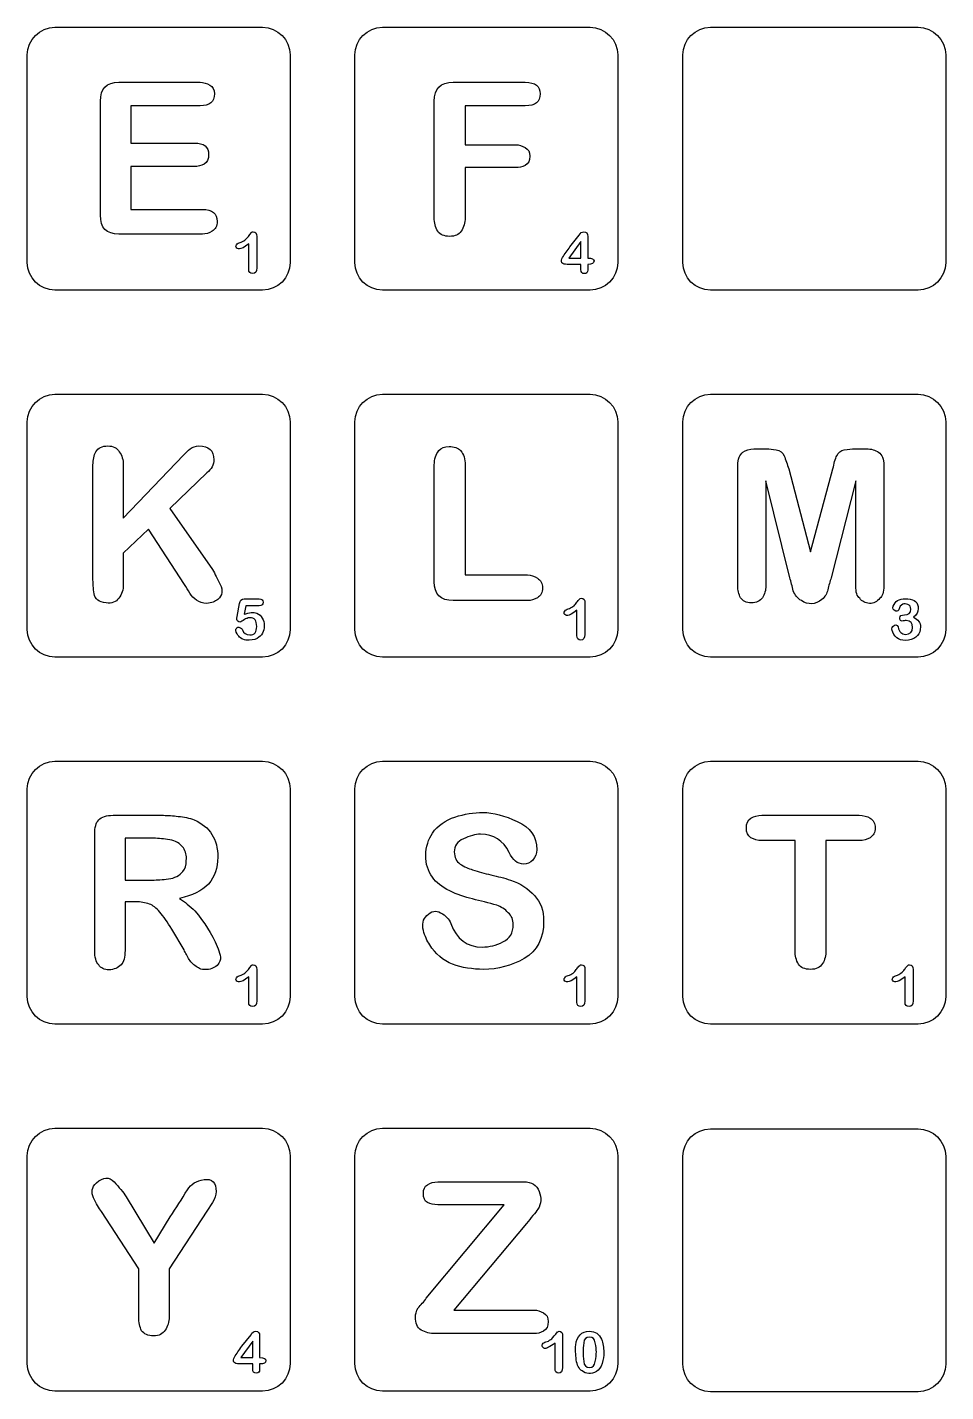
# Model space of a CAD drawing. Extents: x 12.6 to 58.1, y 26.6 to 54.4.
# Drawn here: x 39.41 to 58.14, y 26.61 to 54.44 of the extents above; entities that cross this region are included whole.
import ezdxf

# ---------------------------------------------------------------- set-up
doc = ezdxf.new("R2010")
doc.units = 0
doc.layers.add('Layer_1', color=7, linetype='CONTINUOUS')

msp = doc.modelspace()

# ---------------------------------------------------------------- linework, layer by layer
at = {"layer": 'Layer_1', "color": 7}
for p, q in [((39.97321, 54.443543), (44.206544, 54.443543)), ((39.97321, 54.443543), (39.97321, 54.443543)), ((46.656111, 54.443543), (50.889445, 54.443543)), ((46.656111, 54.443543), (46.656111, 54.443543)), ((53.346762, 54.443421), (57.580095, 54.443421)), ((53.346762, 54.443421), (53.346762, 54.443421)), ((39.408766, 49.645762), (39.408766, 53.879098)), ((44.770988, 53.879098), (44.770988, 49.645762)), ((46.091667, 49.645762), (46.091667, 53.879098)), ((51.453889, 53.879098), (51.453889, 49.645762)), ((52.782318, 49.645643), (52.782318, 53.878977)), ((58.14454, 53.878977), (58.14454, 49.645643)), ((44.206544, 49.081317), (39.97321, 49.081317)), ((50.889445, 49.081317), (46.656111, 49.081317)), ((57.580095, 49.081199), (53.346762, 49.081199)), ((39.97321, 46.956393), (44.206544, 46.956393)), ((39.97321, 46.956393), (39.97321, 46.956393)), ((46.656111, 46.956393), (50.889445, 46.956393)), ((46.656111, 46.956393), (46.656111, 46.956393)), ((53.346762, 46.956393), (57.580095, 46.956393)), ((53.346762, 46.956393), (53.346762, 46.956393)), ((39.408766, 42.158615), (39.408766, 46.391949)), ((44.770988, 46.391949), (44.770988, 42.158615)), ((46.091667, 42.158615), (46.091667, 46.391949)), ((51.453889, 46.391949), (51.453889, 42.158615)), ((52.782318, 42.158615), (52.782318, 46.391949)), ((58.14454, 46.391949), (58.14454, 42.158615)), ((44.206544, 41.594171), (39.97321, 41.594171)), ((50.889445, 41.594171), (46.656111, 41.594171)), ((57.580095, 41.594171), (53.346762, 41.594171)), ((39.97321, 39.469235), (44.206544, 39.469235)), ((39.97321, 39.469235), (39.97321, 39.469235)), ((46.656111, 39.469235), (50.889445, 39.469235)), ((46.656111, 39.469235), (46.656111, 39.469235)), ((53.346762, 39.469235), (57.580095, 39.469235)), ((53.346762, 39.469235), (53.346762, 39.469235)), ((39.408766, 34.671457), (39.408766, 38.904791)), ((44.770988, 38.904791), (44.770988, 34.671457)), ((46.091667, 34.671457), (46.091667, 38.904791)), ((51.453889, 38.904791), (51.453889, 34.671457)), ((52.782318, 34.671457), (52.782318, 38.904791)), ((58.14454, 38.904791), (58.14454, 34.671457)), ((44.206544, 34.107013), (39.97321, 34.107013)), ((50.889445, 34.107013), (46.656111, 34.107013)), ((57.580095, 34.107013), (53.346762, 34.107013)), ((39.97321, 31.982122), (44.206544, 31.982122)), ((39.97321, 31.982122), (39.97321, 31.982122)), ((46.656111, 31.982122), (50.889445, 31.982122)), ((46.656111, 31.982122), (46.656111, 31.982122)), ((53.346762, 31.970926), (57.580095, 31.970926)), ((53.346762, 31.970926), (53.346762, 31.970926)), ((39.408766, 27.184344), (39.408766, 31.417678)), ((44.770988, 31.417678), (44.770988, 27.184344)), ((46.091667, 27.184344), (46.091667, 31.417678)), ((51.453889, 31.417678), (51.453889, 27.184344)), ((52.782318, 27.173146), (52.782318, 31.406482)), ((58.14454, 31.406482), (58.14454, 27.173146)), ((44.206544, 26.6199), (39.97321, 26.6199)), ((50.889445, 26.6199), (46.656111, 26.6199)), ((57.580095, 26.608701), (53.346762, 26.608701))]:
    msp.add_line(p, q, dxfattribs=at)
at = {"layer": 'Layer_1', "color": 3}
for p, q in [((41.274187, 53.32082), (42.933118, 53.32082)), ((48.096667, 53.32082), (49.568676, 53.32082)), ((40.900344, 50.610454), (40.900344, 52.935293)), ((47.71114, 50.563724), (47.71114, 52.935293)), ((42.933118, 52.841833), (41.519523, 52.841833)), ((41.519523, 52.841833), (41.519523, 52.082463)), ((42.933118, 52.841833), (42.933118, 52.841833)), ((49.568676, 52.841833), (48.342, 52.841833)), ((48.342, 52.841833), (48.342, 52.047414)), ((49.568676, 52.841833), (49.568676, 52.841833)), ((41.519523, 52.082463), (42.816292, 52.082463)), ((48.342, 52.047414), (49.37007, 52.047414)), ((42.816292, 51.603475), (41.519523, 51.603475)), ((41.519523, 51.603475), (41.519523, 50.727283)), ((49.37007, 51.58011), (48.342, 51.58011)), ((48.342, 51.58011), (48.342, 50.563724)), ((41.519523, 50.727283), (42.979848, 50.727283)), ((42.979848, 50.224927), (41.274187, 50.224927)), ((43.984562, 50.259976), (43.984562, 50.259976)), ((44.089704, 50.178197), (44.089704, 49.535656)), ((50.479918, 49.967913), (50.666842, 50.201562)), ((50.842079, 50.178197), (50.842079, 49.734258)), ((43.926142, 49.512291), (43.926142, 50.026324)), ((50.701888, 50.073055), (50.456552, 49.734258)), ((50.701888, 49.734258), (50.701888, 50.073055)), ((50.701888, 49.605751), (50.421503, 49.605751)), ((50.456552, 49.734258), (50.701888, 49.734258)), ((50.701888, 49.500607), (50.701888, 49.605751)), ((50.842079, 49.605751), (50.842079, 49.488923)), ((43.926148, 49.512291), (43.926142, 49.512291)), ((50.701888, 49.500607), (50.701888, 49.500607)), ((41.367651, 44.430355), (42.594324, 45.715442)), ((54.229869, 45.843952), (54.486883, 45.843952)), ((56.297689, 45.843952), (56.531341, 45.843952)), ((40.748469, 43.215365), (40.748469, 45.516837)), ((41.367651, 45.516837), (41.367651, 44.430355)), ((41.367651, 45.516837), (41.367651, 45.516837)), ((47.71114, 43.133586), (47.71114, 45.516837)), ((48.342, 45.516837), (48.342, 43.273777)), ((48.342, 45.516837), (48.342, 45.516837)), ((53.902754, 43.051809), (53.902754, 45.505156)), ((54.942506, 45.43506), (55.386444, 43.74108)), ((55.386444, 43.74108), (55.842067, 45.43506)), ((56.881818, 45.505156), (56.881818, 43.051809)), ((43.073312, 45.35328), (42.313942, 44.62896)), ((54.965874, 43.215365), (54.475202, 45.189724)), ((54.475202, 45.189724), (54.475202, 43.051809)), ((56.30937, 45.189724), (55.80702, 43.215365)), ((56.30937, 43.051809), (56.30937, 45.189724)), ((42.313942, 44.62896), (43.190137, 43.378922)), ((41.881685, 44.208384), (41.367651, 43.717715)), ((42.617689, 43.075171), (41.881685, 44.208384)), ((41.367651, 43.717715), (41.367651, 43.086855)), ((48.342, 43.273777), (49.615403, 43.273777)), ((54.965874, 43.215362), (54.965874, 43.215365)), ((54.965874, 43.215362), (54.965874, 43.215362)), ((43.692485, 42.420949), (43.739215, 42.68965)), ((43.832676, 42.783108), (44.136423, 42.783108)), ((43.867728, 42.642917), (43.832681, 42.467677)), ((44.136429, 42.642917), (43.867728, 42.642917)), ((44.136423, 42.642917), (44.136423, 42.642917)), ((44.136423, 42.642917), (44.136429, 42.642917)), ((49.615403, 42.748059), (48.096667, 42.748059)), ((50.783668, 42.701331), (50.783668, 42.058788)), ((43.891093, 42.3859), (43.879409, 42.3859)), ((50.620109, 42.03542), (50.620109, 42.549456)), ((57.302392, 42.45599), (57.302392, 42.455996)), ((50.620112, 42.035422), (50.620109, 42.03542)), ((41.157364, 38.367084), (42.185432, 38.367084)), ((54.393425, 38.367084), (56.379466, 38.367084)), ((40.783518, 35.609987), (40.783518, 37.981557)), ((41.986829, 37.899777), (41.4027, 37.899777)), ((41.4027, 37.899777), (41.4027, 37.04695)), ((41.986829, 37.89978), (41.986829, 37.899777)), ((55.071016, 37.853047), (54.393425, 37.853047)), ((55.071016, 35.609987), (55.071016, 37.853047)), ((55.701875, 37.853047), (55.701875, 35.609987)), ((56.379466, 37.853047), (55.701875, 37.853047)), ((56.379466, 37.853047), (56.379466, 37.853047)), ((41.4027, 37.04695), (41.963464, 37.04695)), ((41.624662, 36.603009), (41.402694, 36.603009)), ((41.402694, 36.603009), (41.4027, 36.603009)), ((41.4027, 36.603009), (41.4027, 35.609987)), ((41.624662, 36.603009), (41.624662, 36.603009)), ((49.942519, 36.205801), (49.942519, 36.205801)), ((42.606002, 35.621668), (42.360669, 36.042242)), ((43.926142, 34.558551), (43.926142, 35.072585)), ((43.984562, 35.30624), (43.984562, 35.30624)), ((44.089704, 35.224463), (44.089704, 34.581919)), ((50.620109, 34.558551), (50.620109, 35.072585)), ((50.678526, 35.30624), (50.678526, 35.30624)), ((50.783668, 35.224463), (50.783668, 34.581919)), ((57.314076, 34.558551), (57.314076, 35.072585)), ((57.37249, 35.30624), (57.37249, 35.30624)), ((57.477632, 35.224463), (57.477632, 34.581919)), ((43.926148, 34.558554), (43.926142, 34.558551)), ((50.620112, 34.558554), (50.620109, 34.558551)), ((57.314076, 34.558554), (57.314076, 34.558551)), ((47.781235, 30.890216), (49.533627, 30.890216)), ((41.426065, 30.586468), (41.998511, 29.640177)), ((43.190137, 30.469645), (43.073312, 30.294405)), ((47.547581, 28.518643), (49.136419, 30.422909)), ((49.136419, 30.422909), (47.781235, 30.422909)), ((41.683079, 29.114456), (40.92371, 30.282718)), ((41.998511, 29.640177), (42.325626, 30.177579)), ((43.073312, 30.294405), (42.302258, 29.114462)), ((49.592041, 30.037382), (48.108348, 28.27331)), ((41.683079, 28.133119), (41.683079, 29.114456)), ((42.302258, 29.114462), (42.302258, 28.133125)), ((47.547581, 28.518643), (47.547581, 28.518643)), ((41.683079, 28.133125), (41.683079, 28.133119)), ((48.108348, 28.27331), (49.743913, 28.27331)), ((44.007919, 27.64245), (43.762586, 27.303654)), ((43.785954, 27.537306), (43.972875, 27.770957)), ((44.007919, 27.303654), (44.007919, 27.64245)), ((44.148113, 27.747595), (44.148113, 27.303654)), ((49.743913, 27.794323), (47.734502, 27.794323)), ((50.17617, 27.081683), (50.17617, 27.595717)), ((50.222901, 27.829372), (50.234585, 27.829372)), ((50.328051, 27.747598), (50.328051, 27.105054)), ((43.762586, 27.303654), (44.007919, 27.303654)), ((51.017317, 27.42048), (51.017317, 27.42048)), ((51.169192, 27.408799), (51.169192, 27.408796)), ((44.007919, 27.175147), (43.727537, 27.175147)), ((44.007919, 27.070002), (44.007919, 27.175147)), ((44.007924, 27.070002), (44.007919, 27.070002)), ((44.148113, 27.175147), (44.148113, 27.058318)), ((50.176173, 27.081686), (50.17617, 27.081683))]:
    msp.add_line(p, q, dxfattribs=at)
at = {"layer": 'Layer_1', "color": 7}
for points in [[(39.408766, 53.879098), (39.408766, 54.1918), (39.660508, 54.443543), (39.97321, 54.443543)], [(44.206544, 54.443543), (44.519246, 54.443543), (44.770988, 54.1918), (44.770988, 53.879098)], [(46.091667, 53.879098), (46.091667, 54.1918), (46.343409, 54.443543), (46.656111, 54.443543)], [(50.889445, 54.443543), (51.202147, 54.443543), (51.453889, 54.1918), (51.453889, 53.879098)], [(52.782318, 53.878977), (52.782318, 54.191679), (53.03406, 54.443421), (53.346762, 54.443421)], [(57.580095, 54.443421), (57.892798, 54.443421), (58.14454, 54.191679), (58.14454, 53.878977)], [(39.97321, 49.081317), (39.660508, 49.081317), (39.408766, 49.33306), (39.408766, 49.645762)], [(44.770988, 49.645762), (44.770988, 49.33306), (44.519246, 49.081317), (44.206544, 49.081317)], [(46.656111, 49.081317), (46.343409, 49.081317), (46.091667, 49.33306), (46.091667, 49.645762)], [(51.453889, 49.645762), (51.453889, 49.33306), (51.202147, 49.081317), (50.889445, 49.081317)], [(53.346762, 49.081199), (53.03406, 49.081199), (52.782318, 49.332941), (52.782318, 49.645643)], [(58.14454, 49.645643), (58.14454, 49.332941), (57.892798, 49.081199), (57.580095, 49.081199)], [(39.408766, 46.391949), (39.408766, 46.704651), (39.660508, 46.956393), (39.97321, 46.956393)], [(44.206544, 46.956393), (44.519246, 46.956393), (44.770988, 46.704651), (44.770988, 46.391949)], [(46.091667, 46.391949), (46.091667, 46.704651), (46.343409, 46.956393), (46.656111, 46.956393)], [(50.889445, 46.956393), (51.202147, 46.956393), (51.453889, 46.704651), (51.453889, 46.391949)], [(52.782318, 46.391949), (52.782318, 46.704651), (53.03406, 46.956393), (53.346762, 46.956393)], [(57.580095, 46.956393), (57.892798, 46.956393), (58.14454, 46.704651), (58.14454, 46.391949)], [(39.97321, 41.594171), (39.660508, 41.594171), (39.408766, 41.845913), (39.408766, 42.158615)], [(44.770988, 42.158615), (44.770988, 41.845913), (44.519246, 41.594171), (44.206544, 41.594171)], [(46.656111, 41.594171), (46.343409, 41.594171), (46.091667, 41.845913), (46.091667, 42.158615)], [(51.453889, 42.158615), (51.453889, 41.845913), (51.202147, 41.594171), (50.889445, 41.594171)], [(53.346762, 41.594171), (53.03406, 41.594171), (52.782318, 41.845913), (52.782318, 42.158615)], [(58.14454, 42.158615), (58.14454, 41.845913), (57.892798, 41.594171), (57.580095, 41.594171)], [(39.408766, 38.904791), (39.408766, 39.217493), (39.660508, 39.469235), (39.97321, 39.469235)], [(44.206544, 39.469235), (44.519246, 39.469235), (44.770988, 39.217493), (44.770988, 38.904791)], [(46.091667, 38.904791), (46.091667, 39.217493), (46.343409, 39.469235), (46.656111, 39.469235)], [(50.889445, 39.469235), (51.202147, 39.469235), (51.453889, 39.217493), (51.453889, 38.904791)], [(52.782318, 38.904791), (52.782318, 39.217493), (53.03406, 39.469235), (53.346762, 39.469235)], [(57.580095, 39.469235), (57.892798, 39.469235), (58.14454, 39.217493), (58.14454, 38.904791)], [(39.97321, 34.107013), (39.660508, 34.107013), (39.408766, 34.358755), (39.408766, 34.671457)], [(44.770988, 34.671457), (44.770988, 34.358755), (44.519246, 34.107013), (44.206544, 34.107013)], [(46.656111, 34.107013), (46.343409, 34.107013), (46.091667, 34.358755), (46.091667, 34.671457)], [(51.453889, 34.671457), (51.453889, 34.358755), (51.202147, 34.107013), (50.889445, 34.107013)], [(53.346762, 34.107013), (53.03406, 34.107013), (52.782318, 34.358755), (52.782318, 34.671457)], [(58.14454, 34.671457), (58.14454, 34.358755), (57.892798, 34.107013), (57.580095, 34.107013)], [(39.408766, 31.417678), (39.408766, 31.73038), (39.660508, 31.982122), (39.97321, 31.982122)], [(44.206544, 31.982122), (44.519246, 31.982122), (44.770988, 31.73038), (44.770988, 31.417678)], [(46.091667, 31.417678), (46.091667, 31.73038), (46.343409, 31.982122), (46.656111, 31.982122)], [(50.889445, 31.982122), (51.202147, 31.982122), (51.453889, 31.73038), (51.453889, 31.417678)], [(52.782318, 31.406482), (52.782318, 31.719184), (53.03406, 31.970926), (53.346762, 31.970926)], [(57.580095, 31.970926), (57.892798, 31.970926), (58.14454, 31.719184), (58.14454, 31.406482)], [(39.97321, 26.6199), (39.660508, 26.6199), (39.408766, 26.871642), (39.408766, 27.184344)], [(44.770988, 27.184344), (44.770988, 26.871642), (44.519246, 26.6199), (44.206544, 26.6199)], [(46.656111, 26.6199), (46.343409, 26.6199), (46.091667, 26.871642), (46.091667, 27.184344)], [(51.453889, 27.184344), (51.453889, 26.871642), (51.202147, 26.6199), (50.889445, 26.6199)], [(53.346762, 26.608701), (53.03406, 26.608701), (52.782318, 26.860444), (52.782318, 27.173146)], [(58.14454, 27.173146), (58.14454, 26.860444), (57.892798, 26.608701), (57.580095, 26.608701)]]:
    msp.add_open_spline(points, degree=3, dxfattribs=at)
at = {"layer": 'Layer_1', "color": 3}
for points in [[(40.900344, 52.935293), (40.900344, 53.19231), (41.02496, 53.32082), (41.274187, 53.32082)], [(42.933118, 53.32082), (43.003213, 53.32082), (43.069417, 53.301347), (43.131723, 53.262406)], [(43.131723, 53.262406), (43.194029, 53.231251), (43.225184, 53.17284), (43.225184, 53.087168)], [(47.71114, 52.935293), (47.71114, 53.19231), (47.83965, 53.32082), (48.096667, 53.32082)], [(49.568676, 53.32082), (49.771173, 53.32082), (49.872423, 53.242935), (49.872423, 53.087168)], [(43.225184, 53.087168), (43.225184, 52.923612), (43.127828, 52.841833), (42.933118, 52.841833)], [(49.872423, 53.087168), (49.872423, 52.923612), (49.771173, 52.841833), (49.568676, 52.841833)], [(42.816292, 52.082463), (43.011005, 52.082463), (43.108361, 52.004578), (43.108361, 51.848811)], [(43.108361, 51.848811), (43.108361, 51.75535), (43.077206, 51.68915), (43.014897, 51.650209)], [(49.37007, 52.047414), (49.440166, 52.047414), (49.506367, 52.02794), (49.568676, 51.989002)], [(49.568676, 51.989002), (49.630982, 51.957848), (49.662136, 51.899436), (49.662136, 51.813765)], [(49.662136, 51.813765), (49.662136, 51.720301), (49.630982, 51.657995), (49.568676, 51.626843)], [(43.014897, 51.650209), (42.952591, 51.619054), (42.88639, 51.603475), (42.816292, 51.603475)], [(49.568676, 51.626843), (49.506367, 51.595689), (49.440166, 51.58011), (49.37007, 51.58011)], [(42.979848, 50.727283), (43.182348, 50.727283), (43.283598, 50.645503), (43.283598, 50.481947)], [(41.274187, 50.224927), (41.02496, 50.224927), (40.900344, 50.353437), (40.900344, 50.610454)], [(43.283598, 50.481947), (43.283598, 50.388486), (43.248549, 50.322285), (43.178453, 50.283341)], [(47.781235, 50.283341), (47.734505, 50.361226), (47.71114, 50.454687), (47.71114, 50.563724)], [(48.342, 50.563724), (48.342, 50.454687), (48.314737, 50.361226), (48.260223, 50.283341)], [(43.178453, 50.283341), (43.116147, 50.244398), (43.049946, 50.224927), (42.979848, 50.224927)], [(43.774273, 50.061371), (43.813216, 50.076949), (43.844368, 50.09642), (43.867733, 50.119785)], [(43.867733, 50.119785), (43.898888, 50.15094), (43.937829, 50.19767), (43.984562, 50.259976)], [(43.984562, 50.259976), (43.992351, 50.267766), (44.004035, 50.27166), (44.019608, 50.27166)], [(44.019608, 50.27166), (44.066339, 50.27166), (44.089704, 50.240506), (44.089704, 50.178197)], [(48.026571, 50.178197), (47.909745, 50.178197), (47.827966, 50.213246), (47.781235, 50.283341)], [(48.260223, 50.283341), (48.213493, 50.213246), (48.135608, 50.178197), (48.026571, 50.178197)], [(50.666842, 50.201562), (50.69021, 50.248295), (50.721359, 50.27166), (50.7603, 50.27166)], [(50.7603, 50.27166), (50.814819, 50.27166), (50.842079, 50.240506), (50.842079, 50.178197)], [(43.669125, 49.956229), (43.661336, 49.979597), (43.669125, 50.002959), (43.692493, 50.026324)], [(43.739218, 49.92118), (43.708063, 49.92118), (43.684701, 49.932864), (43.669125, 49.956229)], [(43.692493, 50.026324), (43.715861, 50.041903), (43.743118, 50.053587), (43.774273, 50.061371)], [(43.926142, 50.026324), (43.832681, 49.956229), (43.770372, 49.92118), (43.739218, 49.92118)], [(50.328045, 49.745942), (50.374776, 49.816038), (50.425401, 49.890028), (50.479918, 49.967913)], [(50.316361, 49.640798), (50.300783, 49.671952), (50.304677, 49.706998), (50.328045, 49.745942)], [(50.421503, 49.605751), (50.374773, 49.605751), (50.339727, 49.617435), (50.316361, 49.640798)], [(50.842079, 49.734258), (50.927751, 49.734258), (50.970586, 49.714785), (50.970586, 49.675847)], [(50.970586, 49.675847), (50.970586, 49.629116), (50.927751, 49.605751), (50.842079, 49.605751)], [(44.007927, 49.41883), (43.953407, 49.41883), (43.926148, 49.449984), (43.926148, 49.512291)], [(44.089704, 49.535656), (44.089704, 49.457771), (44.062441, 49.41883), (44.007927, 49.41883)], [(50.771984, 49.41883), (50.725253, 49.41883), (50.701888, 49.446093), (50.701888, 49.500607)], [(50.842079, 49.488923), (50.842079, 49.442195), (50.818711, 49.41883), (50.771984, 49.41883)], [(40.748469, 45.516837), (40.748469, 45.618087), (40.767943, 45.707653), (40.806884, 45.785538)], [(40.806884, 45.785538), (40.853614, 45.863423), (40.935394, 45.902364), (41.052219, 45.902364)], [(41.052219, 45.902364), (41.161256, 45.902364), (41.239141, 45.863423), (41.285871, 45.785538)], [(41.285871, 45.785538), (41.340391, 45.707653), (41.367651, 45.618087), (41.367651, 45.516837)], [(42.594324, 45.715442), (42.641054, 45.762172), (42.687785, 45.805008), (42.734515, 45.843952)], [(42.734515, 45.843952), (42.781245, 45.882893), (42.83966, 45.902364), (42.909755, 45.902364)], [(42.909755, 45.902364), (43.112253, 45.902364), (43.213503, 45.808903), (43.213503, 45.621981)], [(47.71114, 45.516837), (47.71114, 45.633663), (47.742294, 45.731018), (47.804601, 45.808903)], [(47.804601, 45.808903), (47.851331, 45.86342), (47.921426, 45.89068), (48.014887, 45.89068)], [(48.014887, 45.89068), (48.116137, 45.89068), (48.194022, 45.863417), (48.248542, 45.808903)], [(48.248542, 45.808903), (48.310848, 45.731018), (48.342, 45.633663), (48.342, 45.516837)], [(53.902754, 45.505156), (53.902754, 45.637557), (53.937803, 45.727123), (54.007899, 45.773856)], [(54.007899, 45.773856), (54.070205, 45.820587), (54.144195, 45.843952), (54.229869, 45.843952)], [(54.486883, 45.843952), (54.549192, 45.843952), (54.615393, 45.836163), (54.685489, 45.820584)], [(54.685489, 45.820584), (54.763374, 45.812795), (54.817893, 45.773854), (54.849045, 45.703758)], [(54.849045, 45.703758), (54.8802, 45.618087), (54.911351, 45.528521), (54.942506, 45.43506)], [(55.877116, 45.586932), (55.892694, 45.633663), (55.90827, 45.672604), (55.923846, 45.703758)], [(55.923846, 45.703758), (55.955001, 45.773854), (56.005626, 45.812797), (56.075721, 45.820584)], [(56.075721, 45.820584), (56.153603, 45.836163), (56.227593, 45.843952), (56.297689, 45.843952)], [(56.531341, 45.843952), (56.624804, 45.843952), (56.706581, 45.820584), (56.776676, 45.773856)], [(56.776676, 45.773856), (56.846772, 45.727123), (56.881818, 45.637557), (56.881818, 45.505156)], [(43.213503, 45.621981), (43.213503, 45.520734), (43.166772, 45.431165), (43.073312, 45.35328)], [(55.842067, 45.43506), (55.857645, 45.489577), (55.869329, 45.540202), (55.877116, 45.586932)], [(40.771837, 42.888253), (40.756259, 42.997289), (40.748469, 43.106329), (40.748469, 43.215365)], [(43.190137, 43.378922), (43.236868, 43.29325), (43.287493, 43.192), (43.34201, 43.075171)], [(49.615403, 43.273777), (49.685499, 43.273777), (49.751702, 43.250409), (49.814009, 43.203681)], [(49.814009, 43.203681), (49.884104, 43.16474), (49.919153, 43.098539), (49.919153, 43.005079)], [(55.035966, 42.946661), (55.012598, 43.040119), (54.989236, 43.129688), (54.965874, 43.215362)], [(55.80702, 43.215365), (55.783652, 43.13748), (55.76029, 43.055701), (55.736925, 42.970029)], [(41.017173, 42.701331), (40.869193, 42.71691), (40.787413, 42.779216), (40.771837, 42.888253)], [(41.367651, 43.086855), (41.367651, 42.970029), (41.336496, 42.872674), (41.274187, 42.794789)], [(42.722834, 42.899934), (42.68389, 42.96224), (42.648844, 43.020655), (42.617689, 43.075171)], [(42.863025, 42.759743), (42.808505, 42.790897), (42.761775, 42.837628), (42.722834, 42.899934)], [(43.34201, 43.075171), (43.404319, 42.958345), (43.388743, 42.857098), (43.295282, 42.771424)], [(48.096667, 42.748059), (47.83965, 42.748059), (47.71114, 42.876569), (47.71114, 43.133586)], [(49.919153, 43.005079), (49.919153, 42.911618), (49.884104, 42.845417), (49.814009, 42.806473)], [(53.961168, 42.806473), (53.922224, 42.876569), (53.902754, 42.958345), (53.902754, 43.051809)], [(54.475202, 43.051809), (54.475202, 42.958345), (54.451834, 42.876569), (54.405107, 42.806473)], [(55.199523, 42.748056), (55.121638, 42.794786), (55.067121, 42.860987), (55.035966, 42.946661)], [(55.736925, 42.970029), (55.721346, 42.892145), (55.682402, 42.825944), (55.620096, 42.771424)], [(56.39115, 42.794789), (56.33663, 42.833733), (56.30937, 42.919404), (56.30937, 43.051809)], [(56.881818, 43.051809), (56.881818, 42.919404), (56.854556, 42.833733), (56.800042, 42.794789)], [(41.274187, 42.794789), (41.21967, 42.716907), (41.133999, 42.685756), (41.017173, 42.701331)], [(43.073312, 42.689647), (42.987637, 42.689647), (42.917542, 42.713015), (42.863025, 42.759743)], [(43.295282, 42.771424), (43.240762, 42.724697), (43.166772, 42.697437), (43.073312, 42.689647)], [(43.739215, 42.68965), (43.747004, 42.751956), (43.778159, 42.783108), (43.832676, 42.783108)], [(44.136423, 42.783108), (44.190943, 42.783108), (44.218202, 42.75974), (44.218202, 42.713013)], [(44.218202, 42.713013), (44.218202, 42.666282), (44.19094, 42.642917), (44.136423, 42.642917)], [(49.814009, 42.806473), (49.751702, 42.767529), (49.685499, 42.748059), (49.615403, 42.748059)], [(50.468239, 42.584503), (50.499394, 42.600081), (50.530546, 42.619552), (50.5617, 42.642917)], [(50.5617, 42.642917), (50.585068, 42.666285), (50.604536, 42.689647), (50.620112, 42.713013)], [(50.620112, 42.713013), (50.63569, 42.736381), (50.655161, 42.759743), (50.678526, 42.783108)], [(50.678526, 42.783108), (50.678526, 42.790897), (50.69021, 42.794792), (50.713575, 42.794792)], [(50.713575, 42.794792), (50.760303, 42.794792), (50.783668, 42.763638), (50.783668, 42.701331)], [(54.183136, 42.701331), (54.0741, 42.701331), (54.000109, 42.736378), (53.961168, 42.806473)], [(54.405107, 42.806473), (54.358376, 42.736378), (54.284386, 42.701331), (54.183136, 42.701331)], [(55.620096, 42.771424), (55.479905, 42.662388), (55.339714, 42.654598), (55.199523, 42.748056)], [(56.589755, 42.689647), (56.504081, 42.697437), (56.43788, 42.732483), (56.39115, 42.794789)], [(56.800042, 42.794789), (56.745522, 42.724694), (56.675426, 42.689647), (56.589755, 42.689647)], [(57.092105, 42.549453), (57.060953, 42.580608), (57.060953, 42.619549), (57.092105, 42.666279)], [(57.092105, 42.666279), (57.138835, 42.75974), (57.232296, 42.798681), (57.37249, 42.783105)], [(57.267345, 42.677966), (57.228404, 42.654598), (57.201144, 42.615657), (57.185568, 42.561137)], [(57.37249, 42.666282), (57.333546, 42.681861), (57.2985, 42.685756), (57.267345, 42.677966)], [(57.37249, 42.783105), (57.512681, 42.775316), (57.582776, 42.709115), (57.582776, 42.5845)], [(57.430901, 42.572821), (57.430901, 42.619552), (57.411428, 42.650706), (57.37249, 42.666282)], [(43.704169, 42.327489), (43.680801, 42.343067), (43.676906, 42.374222), (43.692485, 42.420949)], [(43.785948, 42.327489), (43.754794, 42.304121), (43.727534, 42.304121), (43.704169, 42.327489)], [(43.879409, 42.3859), (43.856041, 42.370321), (43.824892, 42.350851), (43.785948, 42.327489)], [(43.832681, 42.467677), (43.933928, 42.506618), (44.019603, 42.514407), (44.089698, 42.491045)], [(43.949504, 42.397584), (43.926136, 42.397584), (43.906669, 42.393689), (43.891093, 42.3859)], [(44.089695, 42.222344), (44.089695, 42.33917), (44.042965, 42.397584), (43.949504, 42.397584)], [(44.089698, 42.491045), (44.190945, 42.444314), (44.24157, 42.35864), (44.24157, 42.234025)], [(50.363092, 42.479361), (50.355302, 42.502729), (50.363092, 42.526091), (50.38646, 42.549456)], [(50.433187, 42.444312), (50.402033, 42.444312), (50.378668, 42.455996), (50.363092, 42.479361)], [(50.38646, 42.549456), (50.409828, 42.565035), (50.437085, 42.576719), (50.468239, 42.584503)], [(50.620109, 42.549456), (50.526648, 42.479361), (50.464342, 42.444312), (50.433187, 42.444312)], [(57.185568, 42.561137), (57.16999, 42.522196), (57.138835, 42.518302), (57.092105, 42.549453)], [(57.208934, 42.397576), (57.208934, 42.436519), (57.240085, 42.45599), (57.302392, 42.45599)], [(57.255661, 42.32748), (57.224509, 42.32748), (57.208934, 42.350848), (57.208934, 42.397576)], [(57.337441, 42.339164), (57.314073, 42.339164), (57.286816, 42.335269), (57.255661, 42.32748)], [(57.302392, 42.455996), (57.388066, 42.455996), (57.430901, 42.494937), (57.430901, 42.572821)], [(57.465948, 42.198973), (57.473737, 42.292434), (57.430901, 42.339164), (57.337441, 42.339164)], [(57.582776, 42.5845), (57.582776, 42.514404), (57.551622, 42.455993), (57.489313, 42.409262)], [(57.489313, 42.409262), (57.582774, 42.362529), (57.629504, 42.296328), (57.629504, 42.210657)], [(43.692487, 42.070472), (43.653546, 42.117202), (43.649652, 42.156143), (43.680803, 42.187295)], [(43.680803, 42.187295), (43.696382, 42.210663), (43.715853, 42.214557), (43.739218, 42.198979)], [(43.867728, 41.941962), (43.782053, 41.95754), (43.723642, 42.000376), (43.692487, 42.070472)], [(43.739218, 42.198979), (43.770372, 42.191189), (43.789846, 42.175611), (43.797632, 42.152248)], [(43.797632, 42.152248), (43.821, 42.082153), (43.871622, 42.047106), (43.949504, 42.047106)], [(43.949504, 42.047106), (44.042965, 42.047106), (44.089695, 42.105518), (44.089695, 42.222344)], [(44.24157, 42.234025), (44.24157, 42.117199), (44.19484, 42.031528), (44.101379, 41.977008)], [(50.701891, 41.941962), (50.647371, 41.941962), (50.620112, 41.973116), (50.620112, 42.035422)], [(50.783668, 42.058788), (50.783668, 41.980903), (50.756405, 41.941962), (50.701891, 41.941962)], [(57.06874, 42.105515), (57.037588, 42.152243), (57.037588, 42.191186), (57.06874, 42.222341)], [(57.06874, 42.222341), (57.11547, 42.269071), (57.150519, 42.265177), (57.173884, 42.210657)], [(57.384171, 41.941959), (57.220615, 41.918591), (57.11547, 41.973111), (57.06874, 42.105515)], [(57.173884, 42.210657), (57.197252, 42.109407), (57.247875, 42.058782), (57.325757, 42.058782)], [(57.325757, 42.058782), (57.419217, 42.058782), (57.465948, 42.105512), (57.465948, 42.198973)], [(57.629504, 42.210657), (57.629504, 42.062677), (57.547727, 41.973111), (57.384171, 41.941959)], [(44.101379, 41.977008), (44.039073, 41.945856), (43.961188, 41.934175), (43.867728, 41.941962)], [(48.131713, 38.332035), (48.326424, 38.394341), (48.51724, 38.425495), (48.704161, 38.425495)], [(48.704161, 38.425495), (48.914448, 38.425495), (49.148103, 38.363189), (49.405119, 38.238574)], [(40.783518, 37.981557), (40.783518, 38.121748), (40.810781, 38.219103), (40.865298, 38.27362)], [(40.865298, 38.27362), (40.927604, 38.335929), (41.02496, 38.367084), (41.157364, 38.367084)], [(42.185432, 38.367084), (42.278895, 38.367084), (42.380146, 38.359294), (42.489182, 38.343716)], [(42.489182, 38.343716), (42.606008, 38.335926), (42.715045, 38.312561), (42.816292, 38.27362)], [(42.816292, 38.27362), (43.135618, 38.133429), (43.295282, 37.880307), (43.295282, 37.514251)], [(47.676094, 38.004922), (47.78513, 38.160689), (47.937005, 38.269728), (48.131713, 38.332035)], [(49.405119, 38.238574), (49.669923, 38.121748), (49.802325, 37.930932), (49.802325, 37.666126)], [(54.077991, 38.110064), (54.077991, 38.203525), (54.109146, 38.269726), (54.171455, 38.308669)], [(54.171455, 38.308669), (54.233761, 38.347613), (54.307751, 38.367084), (54.393425, 38.367084)], [(56.379466, 38.367084), (56.46514, 38.367084), (56.53913, 38.34761), (56.601436, 38.308669)], [(56.601436, 38.308669), (56.671532, 38.269726), (56.706578, 38.203525), (56.706578, 38.110064)], [(42.313942, 37.864734), (42.197116, 37.888102), (42.088077, 37.89978), (41.986829, 37.89978)], [(42.594324, 37.701178), (42.524228, 37.794638), (42.430768, 37.849158), (42.313942, 37.864734)], [(47.535902, 37.5493), (47.543692, 37.728435), (47.590422, 37.880307), (47.676094, 38.004922)], [(48.306953, 37.888096), (48.182338, 37.833577), (48.120029, 37.744011), (48.120029, 37.619395)], [(48.657431, 37.981557), (48.548394, 37.981557), (48.431569, 37.950402), (48.306953, 37.888096)], [(49.24156, 37.607714), (49.116945, 37.856942), (48.922237, 37.981557), (48.657431, 37.981557)], [(54.171455, 37.911461), (54.109146, 37.950402), (54.077991, 38.016603), (54.077991, 38.110064)], [(54.393425, 37.853047), (54.307751, 37.853047), (54.233761, 37.87252), (54.171455, 37.911461)], [(56.601436, 37.911461), (56.53913, 37.872518), (56.46514, 37.853047), (56.379466, 37.853047)], [(56.706578, 38.110064), (56.706578, 38.016603), (56.671532, 37.950402), (56.601436, 37.911461)], [(42.652738, 37.444161), (42.660528, 37.545411), (42.641054, 37.631082), (42.594324, 37.701178)], [(48.120029, 37.619395), (48.120029, 37.510359), (48.158973, 37.428579), (48.236858, 37.37406)], [(49.533627, 37.37406), (49.409011, 37.37406), (49.311656, 37.451944), (49.24156, 37.607714)], [(49.802325, 37.666126), (49.802325, 37.588241), (49.775062, 37.518145), (49.720548, 37.455839)], [(42.58264, 37.22219), (42.629373, 37.276707), (42.652738, 37.350697), (42.652738, 37.444161)], [(43.295282, 37.514251), (43.295282, 37.296175), (43.232976, 37.113148), (43.108361, 36.965168)], [(47.676094, 37.105359), (47.582633, 37.229974), (47.535902, 37.377954), (47.535902, 37.5493)], [(48.236858, 37.37406), (48.322529, 37.319543), (48.408201, 37.280602), (48.493875, 37.257236)], [(49.720548, 37.455839), (49.666028, 37.401319), (49.603722, 37.37406), (49.533627, 37.37406)], [(41.963464, 37.04695), (42.056925, 37.04695), (42.165961, 37.054739), (42.290577, 37.070318)], [(42.290577, 37.070318), (42.415192, 37.085897), (42.512544, 37.136522), (42.58264, 37.22219)], [(48.026571, 36.824979), (47.863015, 36.902861), (47.746189, 36.996322), (47.676094, 37.105359)], [(48.493875, 37.257236), (48.610701, 37.218293), (48.735313, 37.183246), (48.867718, 37.152092)], [(48.867718, 37.152092), (49.007909, 37.120937), (49.14031, 37.085888), (49.264926, 37.04695)], [(49.264926, 37.04695), (49.467426, 36.976852), (49.630982, 36.871707), (49.755597, 36.731516)], [(43.108361, 36.965168), (42.968167, 36.824976), (42.769564, 36.727621), (42.512547, 36.673104)], [(48.493875, 36.661423), (48.330318, 36.700367), (48.174552, 36.754884), (48.026571, 36.824979)], [(41.905047, 36.556275), (41.811586, 36.58743), (41.718126, 36.603009), (41.624662, 36.603009)], [(42.115334, 36.392719), (42.037449, 36.478393), (41.967353, 36.532913), (41.905047, 36.556275)], [(42.512547, 36.673104), (42.621584, 36.603009), (42.726729, 36.517334), (42.827976, 36.416087)], [(48.984543, 36.532913), (48.820987, 36.579643), (48.657431, 36.622479), (48.493875, 36.661423)], [(49.218198, 36.381038), (49.155889, 36.451134), (49.078004, 36.501759), (48.984543, 36.532913)], [(49.755597, 36.731516), (49.880212, 36.599114), (49.942519, 36.423877), (49.942519, 36.205801)], [(42.360669, 36.042242), (42.267206, 36.190222), (42.185429, 36.307048), (42.115334, 36.392719)], [(42.827976, 36.416087), (43.022684, 36.190222), (43.174559, 35.948781), (43.283598, 35.691764)], [(47.489172, 36.018879), (47.458018, 36.143494), (47.481383, 36.244742), (47.559265, 36.322627)], [(47.559265, 36.322627), (47.652728, 36.416087), (47.746189, 36.435558), (47.83965, 36.381038)], [(47.83965, 36.381038), (47.940897, 36.326521), (48.010993, 36.252531), (48.049936, 36.15907)], [(49.32334, 36.135705), (49.32334, 36.236955), (49.288294, 36.318732), (49.218198, 36.381038)], [(49.942519, 36.205801), (49.942519, 35.855323), (49.810117, 35.602198), (49.545311, 35.446431)], [(47.617679, 35.726813), (47.563162, 35.804698), (47.520327, 35.902053), (47.489172, 36.018879)], [(48.049936, 36.15907), (48.166762, 35.839744), (48.380941, 35.680083), (48.692477, 35.680083)], [(49.113053, 35.785227), (49.253244, 35.855323), (49.32334, 35.972149), (49.32334, 36.135705)], [(43.283598, 35.691764), (43.306966, 35.629458), (43.326434, 35.571046), (43.34201, 35.516526)], [(48.084986, 35.329605), (47.890272, 35.40749), (47.734505, 35.539892), (47.617679, 35.726813)], [(48.692477, 35.680083), (48.832671, 35.680083), (48.972862, 35.715132), (49.113053, 35.785227)], [(40.865298, 35.317921), (40.810778, 35.372441), (40.783518, 35.469796), (40.783518, 35.609987)], [(41.4027, 35.609987), (41.4027, 35.469796), (41.375437, 35.372441), (41.32092, 35.317921)], [(42.711147, 35.423063), (42.672203, 35.493158), (42.637157, 35.559362), (42.606002, 35.621668)], [(42.874703, 35.271191), (42.812394, 35.310135), (42.757875, 35.360757), (42.711147, 35.423063)], [(43.318642, 35.35297), (43.271911, 35.282875), (43.201816, 35.240036), (43.108355, 35.22446)], [(43.34201, 35.516526), (43.357588, 35.462007), (43.349799, 35.407487), (43.318642, 35.35297)], [(49.545311, 35.446431), (49.288294, 35.298453), (49.011803, 35.224463), (48.715843, 35.224463)], [(55.141111, 35.329605), (55.094381, 35.40749), (55.071016, 35.500951), (55.071016, 35.609987)], [(55.701875, 35.609987), (55.701875, 35.508737), (55.678507, 35.419171), (55.63178, 35.341286)], [(41.075585, 35.212779), (40.982124, 35.212779), (40.912028, 35.247826), (40.865298, 35.317921)], [(41.32092, 35.317921), (41.258614, 35.255615), (41.176835, 35.220569), (41.075585, 35.212779)], [(43.108355, 35.22446), (43.014894, 35.208882), (42.937009, 35.224458), (42.874703, 35.271191)], [(43.669125, 35.002493), (43.661336, 35.025861), (43.669125, 35.049223), (43.692493, 35.072585)], [(43.692493, 35.072585), (43.715861, 35.088164), (43.743118, 35.099848), (43.774273, 35.107634)], [(43.926142, 35.072585), (43.832681, 35.00249), (43.770372, 34.967443), (43.739218, 34.967443)], [(43.774273, 35.107634), (43.813216, 35.123213), (43.844368, 35.142684), (43.867733, 35.166049)], [(43.867733, 35.166049), (43.898888, 35.197203), (43.937829, 35.243934), (43.984562, 35.30624)], [(43.984562, 35.30624), (43.992351, 35.314029), (44.004035, 35.317924), (44.019608, 35.317924)], [(44.019608, 35.317924), (44.066339, 35.317924), (44.089704, 35.286769), (44.089704, 35.224463)], [(48.715843, 35.224463), (48.48998, 35.224463), (48.279693, 35.25951), (48.084986, 35.329605)], [(50.363092, 35.002493), (50.355302, 35.025861), (50.363092, 35.049223), (50.38646, 35.072585)], [(50.38646, 35.072585), (50.409828, 35.088164), (50.437085, 35.099848), (50.468239, 35.107634)], [(50.620109, 35.072585), (50.526648, 35.00249), (50.464342, 34.967443), (50.433187, 34.967443)], [(50.468239, 35.107634), (50.507183, 35.123213), (50.538335, 35.142684), (50.5617, 35.166049)], [(50.5617, 35.166049), (50.585068, 35.189417), (50.604536, 35.212779), (50.620112, 35.236142)], [(50.620112, 35.236142), (50.63569, 35.25951), (50.655161, 35.282875), (50.678526, 35.30624)], [(50.678526, 35.30624), (50.686315, 35.314029), (50.697999, 35.317924), (50.713575, 35.317924)], [(50.713575, 35.317924), (50.760303, 35.317924), (50.783668, 35.286769), (50.783668, 35.224463)], [(55.386444, 35.224463), (55.269618, 35.224463), (55.187842, 35.25951), (55.141111, 35.329605)], [(55.63178, 35.341286), (55.58505, 35.263404), (55.50327, 35.224463), (55.386444, 35.224463)], [(57.057056, 35.002493), (57.049266, 35.025861), (57.057056, 35.049223), (57.080424, 35.072585)], [(57.080424, 35.072585), (57.103792, 35.088164), (57.131049, 35.099848), (57.162203, 35.107634)], [(57.314076, 35.072585), (57.220615, 35.00249), (57.158309, 34.967443), (57.127154, 34.967443)], [(57.162203, 35.107634), (57.193358, 35.123213), (57.224509, 35.142684), (57.255661, 35.166049)], [(57.255661, 35.166049), (57.279029, 35.189417), (57.2985, 35.212779), (57.314076, 35.236142)], [(57.314076, 35.236142), (57.329654, 35.25951), (57.349125, 35.282875), (57.37249, 35.30624)], [(57.37249, 35.30624), (57.380279, 35.314029), (57.391963, 35.317924), (57.407539, 35.317924)], [(57.407539, 35.317924), (57.454267, 35.317924), (57.477632, 35.286769), (57.477632, 35.224463)], [(43.739218, 34.967443), (43.708063, 34.967443), (43.684701, 34.979127), (43.669125, 35.002493)], [(50.433187, 34.967443), (50.402033, 34.967443), (50.378668, 34.979127), (50.363092, 35.002493)], [(57.127154, 34.967443), (57.096, 34.967443), (57.072634, 34.979127), (57.057056, 35.002493)], [(44.007927, 34.465093), (43.953407, 34.465093), (43.926148, 34.496248), (43.926148, 34.558554)], [(44.089704, 34.581919), (44.089704, 34.504035), (44.062441, 34.465093), (44.007927, 34.465093)], [(50.701891, 34.465093), (50.647371, 34.465093), (50.620112, 34.496248), (50.620112, 34.558554)], [(50.783668, 34.581919), (50.783668, 34.504035), (50.756405, 34.465093), (50.701891, 34.465093)], [(57.395855, 34.465093), (57.341335, 34.465093), (57.314076, 34.496248), (57.314076, 34.558554)], [(57.477632, 34.581919), (57.477632, 34.504035), (57.450369, 34.465093), (57.395855, 34.465093)], [(40.818568, 30.86685), (40.958759, 30.991466), (41.079479, 30.999255), (41.180729, 30.890218)], [(42.676104, 30.726662), (42.746199, 30.843488), (42.85913, 30.913584), (43.014897, 30.936949)], [(43.014897, 30.936949), (43.178453, 30.960317), (43.260233, 30.878534), (43.260233, 30.691613)], [(40.760153, 30.563103), (40.705636, 30.679929), (40.725107, 30.781176), (40.818568, 30.86685)], [(41.180729, 30.890218), (41.281977, 30.781182), (41.363756, 30.679932), (41.426065, 30.586468)], [(42.325626, 30.177579), (42.442452, 30.356711), (42.559278, 30.539738), (42.676104, 30.726662)], [(43.260233, 30.691613), (43.260233, 30.621518), (43.236865, 30.547527), (43.190137, 30.469645)], [(47.489172, 30.656564), (47.489172, 30.734446), (47.516435, 30.792857), (47.570949, 30.831801)], [(47.570949, 30.46964), (47.516432, 30.500794), (47.489172, 30.563103), (47.489172, 30.656564)], [(47.570949, 30.831801), (47.633255, 30.870745), (47.703351, 30.890216), (47.781235, 30.890216)], [(49.533627, 30.890216), (49.697183, 30.890216), (49.802328, 30.824015), (49.849058, 30.69161)], [(49.849058, 30.69161), (49.903578, 30.566995), (49.895788, 30.446277), (49.82569, 30.329451)], [(40.92371, 30.282718), (40.869193, 30.352814), (40.814673, 30.446274), (40.760153, 30.563103)], [(47.781235, 30.422909), (47.703351, 30.422909), (47.633255, 30.438488), (47.570949, 30.46964)], [(49.720548, 30.200939), (49.681604, 30.154211), (49.638768, 30.099691), (49.592041, 30.037382)], [(49.82569, 30.329451), (49.802322, 30.298297), (49.767278, 30.255458), (49.720548, 30.200939)], [(47.384025, 28.320043), (47.407393, 28.351195), (47.43465, 28.382347), (47.465804, 28.413501)], [(47.465804, 28.413501), (47.496959, 28.444656), (47.524216, 28.479705), (47.547581, 28.518643)], [(41.741494, 27.85274), (41.70255, 27.930625), (41.683079, 28.024085), (41.683079, 28.133125)], [(42.302258, 28.133125), (42.302258, 28.031872), (42.274995, 27.942306), (42.220481, 27.864424)], [(47.325613, 28.133122), (47.325613, 28.187639), (47.345086, 28.249948), (47.384025, 28.320043)], [(47.442439, 27.864421), (47.364554, 27.918938), (47.325613, 28.008507), (47.325613, 28.133122)], [(49.743913, 28.27331), (49.814009, 28.27331), (49.88021, 28.253837), (49.942519, 28.214899)], [(49.942519, 28.214899), (50.004825, 28.183744), (50.035976, 28.12533), (50.035976, 28.039658)], [(41.986829, 27.747598), (41.870003, 27.747598), (41.788224, 27.782644), (41.741494, 27.85274)], [(42.220481, 27.864424), (42.173751, 27.786539), (42.095866, 27.747598), (41.986829, 27.747598)], [(43.972875, 27.770957), (43.996243, 27.817688), (44.027395, 27.841053), (44.066336, 27.841053)], [(44.066336, 27.841053), (44.120853, 27.841053), (44.148113, 27.809901), (44.148113, 27.747595)], [(47.734502, 27.794323), (47.625466, 27.794323), (47.52811, 27.817691), (47.442439, 27.864421)], [(49.942519, 27.841053), (49.88021, 27.809898), (49.814009, 27.794323), (49.743913, 27.794323)], [(50.035976, 28.039658), (50.035976, 27.946198), (50.004825, 27.879997), (49.942519, 27.841053)], [(50.234585, 27.829372), (50.242374, 27.837161), (50.250163, 27.841056), (50.257953, 27.841056)], [(50.257953, 27.841056), (50.304686, 27.841056), (50.328051, 27.809904), (50.328051, 27.747598)], [(50.596744, 27.560676), (50.620112, 27.747595), (50.713569, 27.841056), (50.877126, 27.841056)], [(50.877126, 27.841056), (50.993952, 27.841056), (51.075731, 27.786536), (51.122461, 27.677499)], [(49.919153, 27.525624), (49.903575, 27.548992), (49.907469, 27.572355), (49.930837, 27.595717)], [(49.930837, 27.595717), (49.954205, 27.611296), (49.98146, 27.62298), (50.012614, 27.630766)], [(50.17617, 27.595717), (50.067134, 27.525622), (50.00093, 27.490575), (49.977565, 27.490575)], [(50.012614, 27.630766), (50.051558, 27.646345), (50.08271, 27.665815), (50.106075, 27.689181)], [(50.106075, 27.689181), (50.137229, 27.720335), (50.17617, 27.767066), (50.222901, 27.829372)], [(50.608428, 27.256926), (50.592849, 27.373752), (50.588954, 27.475002), (50.596744, 27.560676)], [(50.760297, 27.607401), (50.752508, 27.529516), (50.748613, 27.46721), (50.748613, 27.42048)], [(50.877123, 27.72423), (50.807027, 27.72423), (50.768083, 27.685286), (50.760297, 27.607401)], [(50.993949, 27.607401), (50.986159, 27.685286), (50.947218, 27.72423), (50.877123, 27.72423)], [(51.017317, 27.42048), (51.017317, 27.46721), (51.009527, 27.529516), (50.993949, 27.607401)], [(51.122461, 27.677499), (51.153616, 27.599617), (51.169192, 27.510051), (51.169192, 27.408799)], [(43.622395, 27.210193), (43.606816, 27.241348), (43.610711, 27.276394), (43.634079, 27.315338)], [(43.634079, 27.315338), (43.680809, 27.385433), (43.731434, 27.459421), (43.785954, 27.537306)], [(44.148113, 27.303654), (44.233787, 27.303654), (44.276622, 27.28418), (44.276622, 27.245239)], [(49.977565, 27.490575), (49.954197, 27.490575), (49.934729, 27.502259), (49.919153, 27.525624)], [(50.748613, 27.42048), (50.748613, 27.373749), (50.752508, 27.307548), (50.760297, 27.221874)], [(50.993949, 27.221874), (51.009527, 27.307548), (51.017317, 27.373749), (51.017317, 27.42048)], [(51.169192, 27.408796), (51.169192, 27.3387), (51.157508, 27.264713), (51.134143, 27.186828)], [(43.727537, 27.175147), (43.680806, 27.175147), (43.64576, 27.186831), (43.622395, 27.210193)], [(44.078017, 26.988225), (44.031289, 26.988225), (44.007924, 27.015488), (44.007924, 27.070002)], [(44.148113, 27.058318), (44.148113, 27.01159), (44.124745, 26.988225), (44.078017, 26.988225)], [(44.276622, 27.245239), (44.276622, 27.198512), (44.233787, 27.175147), (44.148113, 27.175147)], [(50.246272, 26.988228), (50.199538, 26.988228), (50.176173, 27.01938), (50.176173, 27.081686)], [(50.328051, 27.105054), (50.328051, 27.027169), (50.300788, 26.988228), (50.246272, 26.988228)], [(50.725251, 27.034956), (50.662944, 27.0739), (50.624003, 27.14789), (50.608428, 27.256926)], [(51.017317, 27.023272), (50.90828, 26.960965), (50.810925, 26.96486), (50.725251, 27.034956)], [(50.760297, 27.221874), (50.768086, 27.143992), (50.807027, 27.105051), (50.877123, 27.105051)], [(50.877123, 27.105051), (50.947218, 27.105051), (50.986159, 27.143992), (50.993949, 27.221874)], [(51.134143, 27.186828), (51.110775, 27.108943), (51.071836, 27.054426), (51.017317, 27.023272)]]:
    msp.add_open_spline(points, degree=3, dxfattribs=at)

doc.saveas('drawing.dxf')
